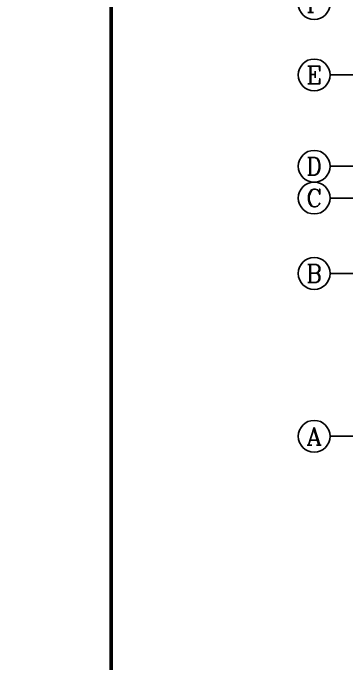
# Model space of a CAD drawing. Extents: x -726032 to 135930, y -151624 to 587044.
# Drawn here: x -630060 to -619112, y 542643 to 563958 of the extents above; entities that cross this region are included whole.
import ezdxf
from ezdxf.enums import TextEntityAlignment as Align

# ---------------------------------------------------------------- set-up
doc = ezdxf.new("R2010")
doc.units = 0
doc.header["$LTSCALE"] = 1000
doc.header["$MEASUREMENT"] = 0
doc.layers.get('0').update_dxf_attribs({"linetype": 'CONTINUOUS'})
for name, color, linetype in [('AXIS', 245, 'CONTINUOUS'), ('AXIS_TEXT', 7, 'CONTINUOUS'), ('PUB_TITLE', 1, 'CONTINUOUS')]:
    doc.layers.add(name, color=color, linetype=linetype)
doc.styles.add('COMPLEX', font='COMPLEX')

# ---------------------------------------------------------------- blocks, each defined once
blk = doc.blocks.new('_AXISO')
blk.add_circle((0, 0), 0.5)
at = {"layer": 'AXIS_TEXT', "style": 'COMPLEX', "width": 1.041667}
blk.add_attdef('A', text='', height=0.56, dxfattribs=at).set_placement((-0.25, -0.28), (0.25, -0.28), align=Align.FIT)

msp = doc.modelspace()

# ---------------------------------------------------------------- linework, layer by layer
at = {"layer": 'AXIS'}
for p, q in [((-619668.2, 561929.5), (-615939.2, 561929.5)), ((-619668.2, 558939.5), (-615939.2, 558939.5)), ((-619668.2, 557899.5), (-615375.6, 557899.5)), ((-619668.2, 555429.5), (-615939.2, 555429.5)), ((-619668.2, 550099.5), (-615939.2, 550099.5))]:
    msp.add_line(p, q, dxfattribs=at)
at = {"layer": 'PUB_TITLE'}
for points, const_width in [([(-726032.4, 532443.9), (-629442.4, 532443.9), (-629442.4, 587043.9), (-726032.4, 587043.9)], 0.234), ([(-629442.4, 532443.9), (-532852.4, 532443.9), (-532852.4, 587043.9), (-629442.4, 587043.9)], 0.234), ([(-626842.4, 533743.9), (-534152.4, 533743.9), (-534152.4, 585743.9), (-626842.4, 585743.9)], 130)]:
    msp.add_lwpolyline(points, close=True, dxfattribs=dict(at, const_width=const_width))

# ---------------------------------------------------------------- block references
at = {"layer": 'AXIS'}
ref = msp.add_blockref('_AXISO', (-620188.2, 564269.5), dxfattribs=dict(at, xscale=1040, yscale=1040, zscale=1040))
ref.add_attrib('A', 'F', dxfattribs={"layer": 'AXIS_TEXT', "height": 582.4, "style": 'COMPLEX', "width": 1.171875}).set_placement((-620448.2, 563978.3), (-619928.2, 563978.3), align=Align.FIT)
ref = msp.add_blockref('_AXISO', (-620188.2, 561929.5), dxfattribs=dict(at, xscale=1040, yscale=1040, zscale=1040))
ref.add_attrib('A', 'E', dxfattribs={"layer": 'AXIS_TEXT', "height": 582.4, "style": 'COMPLEX', "width": 1.171875}).set_placement((-620448.2, 561638.3), (-619928.2, 561638.3), align=Align.FIT)
ref = msp.add_blockref('_AXISO', (-620188.2, 558939.5), dxfattribs=dict(at, xscale=1040, yscale=1040, zscale=1040))
ref.add_attrib('A', 'D', dxfattribs={"layer": 'AXIS_TEXT', "height": 582.4, "style": 'COMPLEX', "width": 1.102941}).set_placement((-620448.2, 558648.3), (-619928.2, 558648.3), align=Align.FIT)
ref = msp.add_blockref('_AXISO', (-620188.2, 557899.5), dxfattribs=dict(at, xscale=1040, yscale=1040, zscale=1040))
ref.add_attrib('A', 'C', dxfattribs={"layer": 'AXIS_TEXT', "height": 582.4, "style": 'COMPLEX', "width": 1.25}).set_placement((-620448.2, 557608.3), (-619928.2, 557608.3), align=Align.FIT)
ref = msp.add_blockref('_AXISO', (-620188.2, 555429.5), dxfattribs=dict(at, xscale=1040, yscale=1040, zscale=1040))
ref.add_attrib('A', 'B', dxfattribs={"layer": 'AXIS_TEXT', "height": 582.4, "style": 'COMPLEX', "width": 1.102941}).set_placement((-620448.2, 555138.3), (-619928.2, 555138.3), align=Align.FIT)
at = {"layer": 'AXIS', "xscale": 1040, "yscale": 1040, "zscale": 1040}
msp.add_blockref('_AXISO', (-620188.2, 550099.5), dxfattribs=at).add_auto_attribs({'A': 'A'})

doc.saveas('drawing.dxf')
